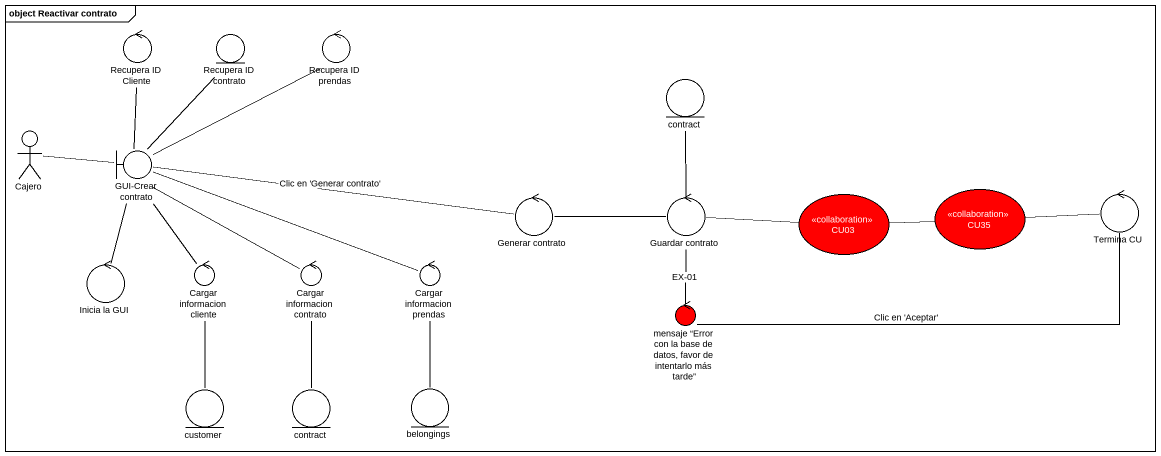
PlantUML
@startuml
mainframe object Reactivar contrato
control "Recupera ID Cliente" as Recupera_ID_Cliente
entity "Recupera ID contrato" as Recupera_ID_contrato
control "Recupera ID prendas" as Recupera_ID_prendas
entity contract
actor Cajero
boundary "GUI-Crear contrato" as GUI_Crear_contrato
control "Generar contrato" as Generar_contrato
control "Guardar contrato" as Guardar_contrato
usecase CU03 <<collaboration>> #FF0000
usecase CU35 <<collaboration>> #FF0000
control "Termina CU" as Termina_CU
control "Inicia la GUI" as Inicia_la_GUI
control "Cargar informacion cliente" as Cargar_informacion_cliente
control "Cargar informacion contrato" as Cargar_informacion_contrato
control "Cargar informacion prendas" as Cargar_informacion_prendas
control "mensaje “Error con la base de datos, favor de intentarlo más tarde”" as mensaje_Error_con_la_base #FF0000
entity customer
entity "contract" as contract_2
entity belongings
Cajero -right- GUI_Crear_contrato
GUI_Crear_contrato -up- Recupera_ID_Cliente
GUI_Crear_contrato -up- Recupera_ID_contrato
GUI_Crear_contrato -right- Recupera_ID_prendas
GUI_Crear_contrato -right- Generar_contrato : Clic en 'Generar contrato'
GUI_Crear_contrato -- Inicia_la_GUI
GUI_Crear_contrato -- Cargar_informacion_cliente
GUI_Crear_contrato -- Cargar_informacion_contrato
GUI_Crear_contrato -right- Cargar_informacion_prendas
Generar_contrato -right- Guardar_contrato
Guardar_contrato -up- contract
Guardar_contrato -right- CU03
Guardar_contrato -- mensaje_Error_con_la_base : EX-01
CU03 -right- CU35
CU35 -right- Termina_CU
Cargar_informacion_cliente -- customer
Cargar_informacion_contrato -- contract_2
Cargar_informacion_prendas -- belongings
mensaje_Error_con_la_base -right- Termina_CU : Clic en 'Aceptar'
@enduml
